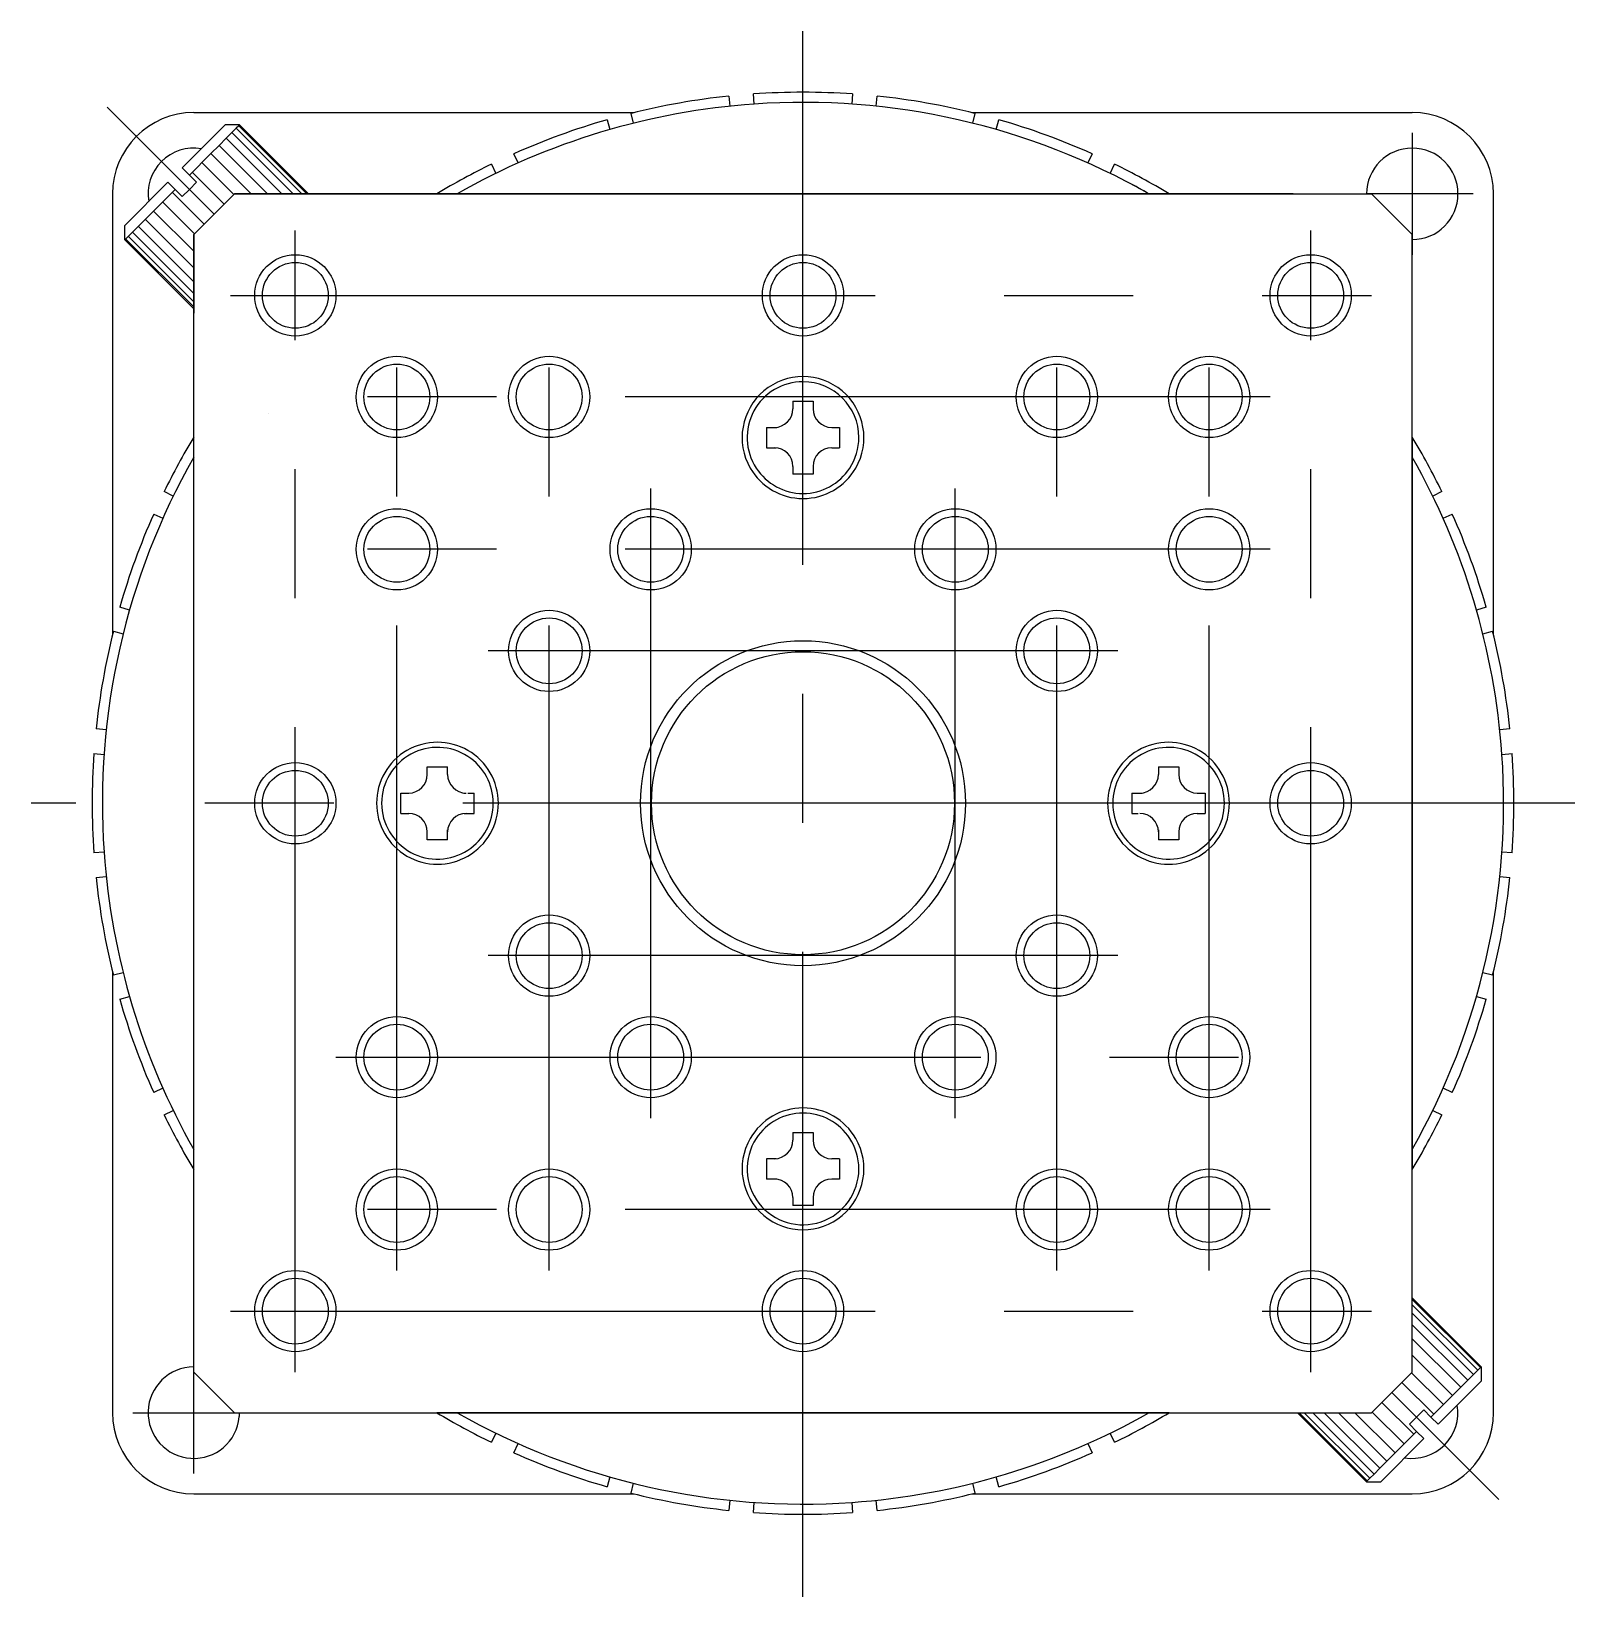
# Model space of a CAD drawing. Extents: x 10 to 127, y 10 to 376.
# Drawn here: x 46 to 122, y 298.8 to 375.9 of the extents above; entities that cross this region are included whole.
import ezdxf

# ---------------------------------------------------------------- set-up
doc = ezdxf.new("R2010")
doc.units = 0
doc.linetypes.add('CENTER', pattern=[50.8, 31.75, -6.35, 6.35, -6.35])
doc.layers.get('0').update_dxf_attribs({"linetype": 'CONTINUOUS'})
doc.layers.add('CENTER', color=1, linetype='CENTER')

msp = doc.modelspace()

# ---------------------------------------------------------------- linework, layer by layer
at = {"color": 7, "linetype": 'CONTINUOUS'}
for p, q in [((80.342, 372.709), (80.394, 372.212)), ((81.593, 372.317), (81.559, 372.815)), ((86.441, 372.815), (86.407, 372.317)), ((87.606, 372.212), (87.658, 372.709)), ((54, 371.901), (75.693, 371.901)), ((74.353, 371.545), (74.491, 371.064)), ((75.654, 371.376), (75.533, 371.861)), ((92.307, 371.901), (114, 371.901)), ((92.467, 371.861), (92.346, 371.376)), ((93.509, 371.064), (93.647, 371.545)), ((55.553, 371.297), (53.432, 369.176)), ((56.26, 371.297), (55.553, 371.297)), ((55.881, 370.918), (55.598, 370.635)), ((56.09, 371.127), (55.881, 370.918)), ((56.217, 371.254), (56.09, 371.127)), ((56.26, 371.297), (56.217, 371.254)), ((56.26, 371.297), (59.657, 367.901)), ((54.846, 369.883), (53.785, 368.822)), ((55.25, 370.287), (54.846, 369.883)), ((55.598, 370.635), (55.25, 370.287)), ((69.968, 369.418), (69.764, 369.875)), ((98.236, 369.875), (98.032, 369.418)), ((53.432, 369.176), (53.785, 368.822)), ((68.657, 369.358), (68.876, 368.909)), ((99.124, 368.909), (99.343, 369.358)), ((52.725, 368.469), (50.603, 366.347)), ((52.725, 368.469), (53.078, 368.115)), ((53.785, 368.822), (54.139, 368.469)), ((54.139, 368.469), (53.785, 368.115)), ((50, 367.901), (50, 346.207)), ((53.078, 368.115), (50.603, 365.64)), ((53.078, 368.115), (53.432, 367.762)), ((53.785, 368.115), (53.432, 367.762)), ((55.491, 367.392), (55.967, 367.868)), ((55.967, 367.868), (56, 367.901)), ((56, 367.901), (59.08, 367.901)), ((56.828, 367.901), (56, 367.901)), ((57.636, 367.901), (56.828, 367.901)), ((58.333, 367.901), (57.636, 367.901)), ((58.899, 367.901), (58.333, 367.901)), ((59.316, 367.901), (58.899, 367.901)), ((59.87, 367.901), (59.08, 367.901)), ((59.87, 367.901), (59.08, 367.901)), ((59.08, 367.901), (108.92, 367.901)), ((59.571, 367.901), (59.316, 367.901)), ((59.657, 367.901), (59.571, 367.901)), ((108.13, 367.901), (59.87, 367.901)), ((65.972, 367.901), (66.963, 367.901)), ((66.963, 367.901), (101.037, 367.901)), ((101.037, 367.901), (102.028, 367.901)), ((101.037, 367.901), (102.028, 367.901)), ((108.92, 367.901), (112, 367.901)), ((112, 367.901), (114, 365.901)), ((118, 346.207), (118, 367.901)), ((54.509, 366.409), (55, 366.901)), ((55, 366.901), (55.491, 367.392)), ((50.603, 365.64), (50.603, 366.347)), ((54.033, 365.933), (54.509, 366.409)), ((50.603, 365.64), (54, 362.244)), ((54, 365.901), (54.033, 365.933)), ((54, 355.928), (54, 365.901)), ((54, 365.901), (54, 365.072)), ((114, 313.771), (114, 365.901)), ((54, 365.072), (54, 364.264)), ((54, 364.264), (54, 363.567)), ((54, 363.567), (54, 363.002)), ((54, 363.002), (54, 362.585)), ((54, 362.82), (54, 362.03)), ((54, 362.585), (54, 362.33)), ((54, 362.33), (54, 362.244)), ((114, 320.864), (114, 362.03)), ((83.5, 357.701), (84, 357.701)), ((83.5, 357.701), (83.5, 357.315)), ((84, 357.701), (84.5, 357.701)), ((84.5, 357.701), (84.5, 357.315)), ((57.665, 357.082), (57.665, 357.082)), ((82.2, 356.401), (82.2, 355.401)), ((82.2, 356.401), (82.586, 356.401)), ((82.586, 356.401), (82.709, 356.401)), ((85.414, 356.401), (85.8, 356.401)), ((85.8, 356.401), (85.8, 355.401)), ((54, 354.937), (54, 355.928)), ((54, 354.937), (54, 355.928)), ((82.2, 355.401), (82.586, 355.401)), ((82.586, 355.401), (82.685, 355.401)), ((85.414, 355.401), (85.8, 355.401)), ((114, 355.928), (114, 354.937)), ((54, 320.864), (54, 354.937)), ((83.5, 354.486), (83.5, 354.101)), ((83.5, 354.486), (83.5, 354.486)), ((84.5, 354.486), (84.5, 354.401)), ((114, 354.937), (114, 320.864)), ((84, 354.101), (83.5, 354.101)), ((84.5, 354.101), (84, 354.101)), ((84.5, 354.401), (84.5, 354.101)), ((52.992, 353.024), (52.542, 353.244)), ((115.458, 353.244), (115.008, 353.024)), ((52.026, 352.136), (52.483, 351.933)), ((115.517, 351.933), (115.974, 352.136)), ((50.836, 347.41), (50.356, 347.548)), ((117.644, 347.548), (117.164, 347.41)), ((50.04, 346.368), (50.525, 346.247)), ((117.475, 346.247), (117.96, 346.368)), ((49.689, 341.507), (49.192, 341.559)), ((118.808, 341.559), (118.311, 341.507)), ((49.085, 340.342), (49.584, 340.307)), ((118.416, 340.307), (118.915, 340.342)), ((65.5, 339.701), (66.5, 339.701)), ((65.5, 339.315), (65.5, 339.701)), ((66.5, 339.315), (66.5, 339.701)), ((101.5, 339.701), (101.5, 339.315)), ((101.5, 339.701), (102.5, 339.701)), ((102.5, 339.701), (102.5, 339.315)), ((64.2, 337.901), (64.2, 338.401)), ((64.2, 338.401), (64.586, 338.401)), ((67.291, 338.401), (67.414, 338.401)), ((67.5, 338.401), (67.8, 338.401)), ((67.8, 337.901), (67.8, 338.401)), ((100.2, 338.401), (100.5, 338.401)), ((100.2, 338.401), (100.2, 337.901)), ((100.5, 338.401), (100.709, 338.401)), ((103.414, 338.401), (103.8, 338.401)), ((103.8, 338.401), (103.8, 337.901)), ((64.2, 337.401), (64.2, 337.901)), ((67.8, 337.401), (67.8, 337.901)), ((100.2, 337.901), (100.2, 337.401)), ((103.8, 337.901), (103.8, 337.401)), ((64.2, 337.401), (64.586, 337.401)), ((67.315, 337.401), (67.5, 337.401)), ((67.5, 337.401), (67.8, 337.401)), ((100.2, 337.401), (100.5, 337.401)), ((103.414, 337.401), (103.8, 337.401)), ((65.5, 336.101), (65.5, 336.486)), ((66.5, 336.101), (65.5, 336.101)), ((66.5, 336.486), (66.5, 336.589)), ((66.5, 336.101), (66.5, 336.486)), ((101.5, 336.589), (101.5, 336.486)), ((101.5, 336.486), (101.5, 336.101)), ((101.5, 336.486), (101.5, 336.486)), ((102.5, 336.101), (101.5, 336.101)), ((102.5, 336.486), (102.5, 336.101)), ((49.584, 335.494), (49.085, 335.459)), ((118.915, 335.459), (118.416, 335.494)), ((49.192, 334.242), (49.689, 334.294)), ((118.311, 334.294), (118.808, 334.242)), ((50, 329.594), (50, 307.901)), ((50.525, 329.554), (50.04, 329.433)), ((117.96, 329.433), (117.475, 329.554)), ((118, 307.901), (118, 329.594)), ((50.356, 328.253), (50.836, 328.391)), ((117.164, 328.391), (117.644, 328.253)), ((52.483, 323.868), (52.026, 323.665)), ((115.974, 323.665), (115.517, 323.868)), ((52.542, 322.558), (52.992, 322.777)), ((115.008, 322.777), (115.458, 322.558)), ((115.008, 322.777), (115.008, 322.777)), ((115.008, 322.777), (115.458, 322.558)), ((83.5, 321.701), (84, 321.701)), ((83.5, 321.701), (83.5, 321.315)), ((84, 321.701), (84.5, 321.701)), ((84.5, 321.701), (84.5, 321.315)), ((54, 319.873), (54, 320.864)), ((114, 319.873), (114, 320.864)), ((114, 320.864), (114, 319.873)), ((114, 320.864), (114, 319.873)), ((54, 309.901), (54, 319.873)), ((82.685, 320.401), (82.2, 320.401)), ((82.2, 320.401), (82.2, 319.401)), ((85.8, 320.401), (85.414, 320.401)), ((85.8, 320.401), (85.8, 319.401)), ((114, 313.557), (114, 319.873)), ((82.586, 319.401), (82.2, 319.401)), ((82.709, 319.401), (82.586, 319.401)), ((85.8, 319.401), (85.414, 319.401)), ((83.5, 318.486), (83.5, 318.101)), ((84.5, 318.486), (84.5, 318.101)), ((84, 318.101), (83.5, 318.101)), ((84.5, 318.101), (84, 318.101)), ((114, 312.981), (114, 313.771)), ((117.397, 310.161), (114, 313.557)), ((114, 313.471), (114, 313.557)), ((114, 313.216), (114, 313.471)), ((114, 312.8), (114, 313.216)), ((114, 312.234), (114, 312.8)), ((114, 311.537), (114, 312.234)), ((114, 310.729), (114, 311.537)), ((54, 310.151), (54, 310.901)), ((114, 309.901), (114, 310.729)), ((56, 307.901), (54, 309.901)), ((113.967, 309.868), (113.491, 309.392)), ((114, 309.901), (113.967, 309.868)), ((114.922, 307.686), (117.397, 310.161)), ((117.397, 310.161), (117.397, 309.454)), ((113.491, 309.392), (113, 308.901)), ((115.275, 307.332), (117.397, 309.454)), ((112.509, 308.409), (112.033, 307.933)), ((113, 308.901), (112.509, 308.409)), ((56, 307.901), (56.25, 307.901)), ((56, 307.901), (102.028, 307.901)), ((56.25, 307.901), (57, 307.901)), ((56.25, 307.901), (57, 307.901)), ((66.963, 307.901), (65.972, 307.901)), ((66.963, 307.901), (65.972, 307.901)), ((101.037, 307.901), (66.963, 307.901)), ((102.028, 307.901), (101.037, 307.901)), ((102.028, 307.901), (108.343, 307.901)), ((111.74, 304.504), (108.343, 307.901)), ((108.343, 307.901), (108.429, 307.901)), ((108.429, 307.901), (108.684, 307.901)), ((108.684, 307.901), (109.101, 307.901)), ((109.101, 307.901), (109.667, 307.901)), ((109.667, 307.901), (110.364, 307.901)), ((110.364, 307.901), (111.172, 307.901)), ((111.172, 307.901), (112, 307.901)), ((112.033, 307.933), (112, 307.901)), ((113.861, 307.332), (114.215, 307.686)), ((114.215, 307.686), (114.568, 308.039)), ((114.922, 307.686), (114.568, 308.039)), ((115.275, 307.332), (114.922, 307.686)), ((68.876, 306.892), (68.657, 306.443)), ((99.343, 306.443), (99.124, 306.892)), ((99.343, 306.443), (99.124, 306.892)), ((113.154, 305.918), (114.215, 306.979)), ((114.215, 306.979), (113.861, 307.332)), ((114.568, 306.625), (114.215, 306.979)), ((69.764, 305.926), (69.968, 306.383)), ((98.032, 306.383), (98.236, 305.926)), ((112.447, 304.504), (114.568, 306.625)), ((112.75, 305.514), (113.154, 305.918)), ((112.119, 304.883), (112.402, 305.166)), ((112.402, 305.166), (112.75, 305.514)), ((74.491, 304.737), (74.353, 304.256)), ((75.533, 303.94), (75.654, 304.425)), ((92.346, 304.425), (92.467, 303.94)), ((93.647, 304.256), (93.509, 304.737)), ((111.74, 304.504), (111.783, 304.547)), ((111.74, 304.504), (112.447, 304.504)), ((111.783, 304.547), (111.91, 304.674)), ((111.91, 304.674), (112.119, 304.883)), ((54, 303.901), (75.693, 303.901)), ((92.307, 303.901), (114, 303.901)), ((80.394, 303.59), (80.342, 303.092)), ((81.559, 302.986), (81.593, 303.485)), ((86.407, 303.485), (86.441, 302.986)), ((87.658, 303.092), (87.606, 303.59)), ((84, 298.843), (84, 298.843))]:
    msp.add_line(p, q, dxfattribs=at)
at = {"color": 3, "linetype": 'CONTINUOUS'}
for p, q in [((55.881, 370.918), (58.899, 367.901)), ((56.09, 371.127), (59.316, 367.901)), ((56.217, 371.254), (59.571, 367.901)), ((54.846, 369.883), (56.828, 367.901)), ((55.25, 370.287), (57.636, 367.901)), ((55.598, 370.635), (58.333, 367.901)), ((54.399, 369.436), (55.967, 367.868)), ((53.923, 368.96), (55.491, 367.392)), ((54.509, 366.409), (52.941, 367.978)), ((55, 366.901), (53.785, 368.115)), ((55, 366.901), (53.785, 368.115)), ((54, 365.072), (52.018, 367.055)), ((54.033, 365.933), (52.464, 367.501)), ((54, 363.567), (51.265, 366.302)), ((54, 364.264), (51.614, 366.651)), ((54, 362.33), (50.646, 365.683)), ((54, 362.585), (50.774, 365.811)), ((54, 363.002), (50.982, 366.019)), ((114, 313.471), (117.354, 310.118)), ((114, 313.216), (117.226, 309.99)), ((114, 312.8), (117.018, 309.782)), ((114, 312.234), (116.735, 309.499)), ((114, 311.537), (116.386, 309.15)), ((114, 310.729), (115.982, 308.747)), ((113.967, 309.868), (115.536, 308.3)), ((113.491, 309.392), (115.059, 307.823)), ((114.077, 306.841), (112.509, 308.409)), ((113, 308.901), (114.215, 307.686)), ((113, 308.901), (114.215, 307.686)), ((111.783, 304.547), (108.429, 307.901)), ((111.91, 304.674), (108.684, 307.901)), ((112.119, 304.883), (109.101, 307.901)), ((112.402, 305.166), (109.667, 307.901)), ((112.75, 305.514), (110.364, 307.901)), ((113.154, 305.918), (111.172, 307.901)), ((113.601, 306.365), (112.033, 307.933))]:
    msp.add_line(p, q, dxfattribs=at)
for centre, radius in [((59, 362.901), 2), ((84, 362.901), 2), ((109, 362.901), 2), ((64, 357.901), 2), ((71.5, 357.901), 2), ((96.5, 357.901), 2), ((104, 357.901), 2), ((64, 350.401), 2), ((76.5, 350.401), 2), ((91.5, 350.401), 2), ((104, 350.401), 2), ((71.5, 345.401), 2), ((96.5, 345.401), 2), ((84, 337.901), 8), ((59, 337.901), 2), ((109, 337.901), 2), ((71.5, 330.401), 2), ((96.5, 330.401), 2), ((64, 325.401), 2), ((76.5, 325.401), 2), ((91.5, 325.401), 2), ((104, 325.401), 2), ((64, 317.901), 2), ((71.5, 317.901), 2), ((96.5, 317.901), 2), ((104, 317.901), 2), ((59, 312.901), 2), ((84, 312.901), 2), ((109, 312.901), 2)]:
    msp.add_circle(centre, radius, dxfattribs=at)
at = {"color": 7, "linetype": 'CONTINUOUS'}
for centre, radius in [((59, 362.901), 1.62), ((84, 362.901), 1.62), ((109, 362.901), 1.62), ((64, 357.901), 1.62), ((71.5, 357.901), 1.62), ((96.5, 357.901), 1.62), ((104, 357.901), 1.62), ((64, 350.401), 1.62), ((76.5, 350.401), 1.62), ((91.5, 350.401), 1.62), ((104, 350.401), 1.62), ((71.5, 345.401), 1.62), ((96.5, 345.401), 1.62), ((84, 337.901), 7.459), ((59, 337.901), 1.62), ((109, 337.901), 1.62), ((71.5, 330.401), 1.62), ((96.5, 330.401), 1.62), ((64, 325.401), 1.62), ((76.5, 325.401), 1.62), ((91.5, 325.401), 1.62), ((104, 325.401), 1.62), ((64, 317.901), 1.62), ((71.5, 317.901), 1.62), ((96.5, 317.901), 1.62), ((104, 317.901), 1.62), ((59, 312.901), 1.62), ((84, 312.901), 1.62), ((109, 312.901), 1.62)]:
    msp.add_circle(centre, radius, dxfattribs=at)
for centre, radius, start, end in [((84, 337.901), 34.5, 94, 119.59185), ((84, 337.901), 35, 96, 104), ((84, 337.901), 35, 86, 94), ((84, 337.901), 34.5, 60.40815, 94), ((84, 337.901), 35, 76, 84), ((54, 367.901), 4, 90, 180), ((84, 337.901), 35, 106, 114), ((84, 337.901), 35, 66, 74), ((114, 367.901), 4, 0, 90), ((54, 367.901), 2.25, 80.40658, 189.59342), ((114, 367.901), 2.25, 270, 180), ((84, 337.901), 35, 116, 121.00272), ((84, 337.901), 35, 58.99728, 64), ((84, 337.901), 34.5, 60.40815, 62.34439), ((84, 355.901), 3, 330, 210), ((84, 355.901), 2.75, 90, 213.05573), ((84, 355.901), 2.75, 0, 90), ((82.586, 357.315), 0.914, 270, 0), ((85.414, 357.315), 0.914, 180, 270), ((84, 337.901), 35, 148.99728, 154), ((82.586, 354.486), 0.914, 0.00012, 90), ((85.414, 354.486), 0.914, 90, 180), ((84, 355.901), 2.75, 326.94427, 0), ((84, 337.901), 35, 26, 31.00272), ((84, 337.901), 34.5, 150.40815, 184), ((84, 337.901), 34.5, 4, 29.59185), ((84, 355.901), 3, 210, 270), ((84, 355.901), 2.75, 213.05573, 270), ((84, 355.901), 3, 270, 330), ((84, 355.901), 2.75, 270, 326.94427), ((84, 337.901), 35, 156, 164), ((84, 337.901), 35, 16, 24), ((84, 337.901), 35, 166, 174), ((84, 337.901), 35, 6, 14), ((66, 337.901), 3, 60, 180), ((66, 337.901), 2.75, 56.94427, 180), ((102, 337.901), 3, 0, 120), ((102, 337.901), 2.75, 0, 123.05573), ((84, 337.901), 35, 176, 184), ((66, 337.901), 3, 0, 60), ((66, 337.901), 2.75, 360, 56.94427), ((102, 337.901), 3, 120, 180), ((102, 337.901), 2.75, 123.05573, 180), ((84, 337.901), 34.5, 330.40815, 4), ((84, 337.901), 35, 356, 4), ((64.586, 339.315), 0.914, 270, 0), ((67.414, 339.315), 0.914, 180, 270), ((100.586, 339.315), 0.914, 270, 0), ((103.414, 339.315), 0.914, 180, 270), ((66, 337.901), 3, 180, 300), ((66, 337.901), 2.75, 180, 303.05573), ((66, 337.901), 3, 300, 0), ((66, 337.901), 2.75, 303.05573, 360), ((102, 337.901), 3, 180, 240), ((102, 337.901), 2.75, 180, 236.94427), ((102, 337.901), 2.75, 236.94427, 0), ((102, 337.901), 3, 240, 0), ((64.586, 336.486), 0.914, 0, 90), ((67.414, 336.486), 0.914, 90, 180), ((100.586, 336.486), 0.914, 0.00012, 90), ((103.414, 336.486), 0.914, 90, 180), ((84, 337.901), 34.5, 184, 209.59185), ((84, 337.901), 35, 186, 194), ((84, 337.901), 35, 346, 354), ((84, 337.901), 35, 196, 204), ((84, 337.901), 35, 336, 344), ((84, 319.901), 3, 90, 150), ((84, 319.901), 3, 30, 90), ((84, 337.901), 35, 206, 211.00272), ((84, 319.901), 2.75, 90, 146.94427), ((84, 319.901), 2.75, 33.05573, 90), ((84, 337.901), 35, 328.99728, 334), ((84, 319.901), 3, 150, 30), ((84, 319.901), 2.75, 146.94427, 0), ((84, 319.901), 2.75, 0, 33.05573), ((82.586, 321.315), 0.914, 270, 0), ((85.414, 321.315), 0.914, 180, 270), ((82.586, 318.486), 0.914, 0, 90), ((85.414, 318.486), 0.914, 90, 180), ((54, 307.901), 2.25, 90, 354.70973), ((114, 307.901), 2.25, 260.40658, 9.59342), ((54, 307.901), 4, 180, 270), ((54, 307.901), 2.25, 354.70973, 0), ((84, 337.901), 35, 238.99728, 244), ((84, 337.901), 34.5, 240.40815, 274), ((84, 337.901), 34.5, 274, 299.59185), ((84, 337.901), 35, 296, 301.00272), ((84, 337.901), 35, 296, 301.00272), ((114, 307.901), 4, 270, 0), ((84, 337.901), 35, 246, 254), ((84, 337.901), 35, 286, 294), ((84, 337.901), 35, 256, 264), ((84, 337.901), 35, 276, 284), ((84, 337.901), 35, 266, 274)]:
    msp.add_arc(centre, radius, start, end, dxfattribs=at)
at = {"layer": 'CENTER', "color": 1, "linetype": 'CENTER'}
for p, q in [((84, 298.843), (84, 375.901)), ((53.785, 368.115), (49.73, 372.17)), ((114, 370.901), (114, 364.901)), ((117, 367.901), (111.75, 367.901)), ((59, 309.901), (59, 366.091)), ((109, 309.901), (109, 366.091)), ((55.81, 362.901), (112, 362.901)), ((64, 314.901), (64, 360.901)), ((71.5, 314.901), (71.5, 360.901)), ((96.5, 314.901), (96.5, 360.901)), ((104, 314.901), (104, 360.901)), ((107, 357.901), (61, 357.901)), ((76.5, 322.401), (76.5, 353.401)), ((91.5, 322.401), (91.5, 353.401)), ((107, 350.401), (61, 350.401)), ((107, 350.401), (61, 350.401)), ((99.5, 345.401), (68.5, 345.401)), ((99, 337.901), (46, 337.901)), ((122, 337.901), (99, 337.901)), ((99.5, 330.401), (68.5, 330.401)), ((61, 325.401), (107, 325.401)), ((107, 317.901), (61, 317.901)), ((107, 317.901), (61, 317.901)), ((107, 317.901), (61, 317.901)), ((107, 317.901), (61, 317.901)), ((55.81, 312.901), (112, 312.901)), ((54, 304.901), (54, 310.151)), ((51, 307.901), (56.25, 307.901)), ((114.215, 307.686), (118.27, 303.631))]:
    msp.add_line(p, q, dxfattribs=at)

doc.saveas('drawing.dxf')
